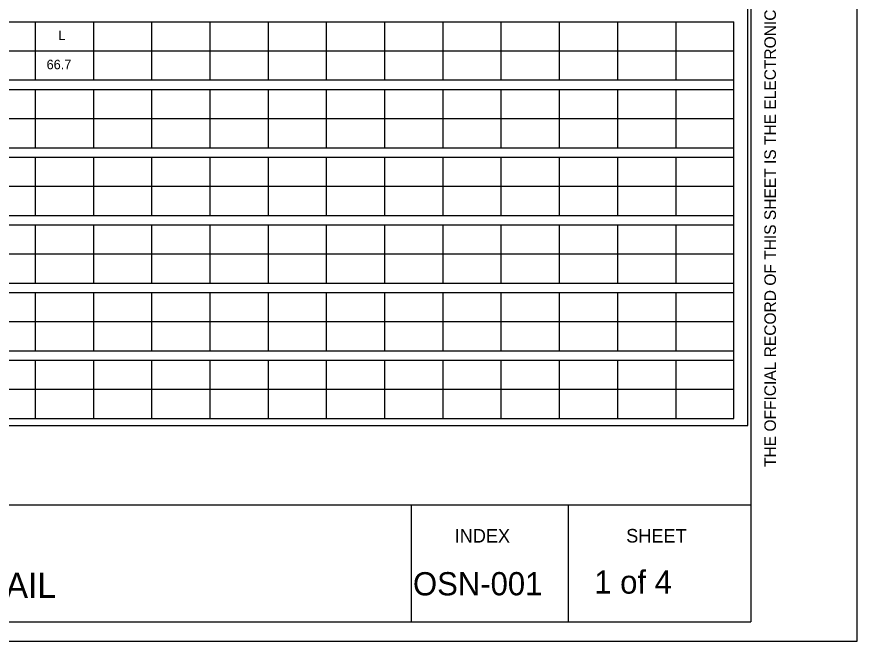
# Model space of a CAD drawing. Extents: x 764 to 1076, y -284 to -242.
# Drawn here: x 812.85 to 830.22, y -284.2 to -271.3 of the extents above; entities that cross this region are included whole.
import ezdxf

# ---------------------------------------------------------------- set-up
doc = ezdxf.new("R2010")
doc.units = 0
for name, color, linetype in [('GSSign', 7, 'Continuous'), ('PlotBorder_dp', 7, 'Continuous'), ('SheetBorder_dp', 7, 'Continuous'), ('SheetLinesMisc2_dp', 7, 'Continuous'), ('TextLabel', 7, 'Continuous'), ('TextMisc', 7, 'Continuous')]:
    doc.layers.add(name, color=color, linetype=linetype)

msp = doc.modelspace()

# ---------------------------------------------------------------- linework, layer by layer
at = {"layer": 'PlotBorder_dp'}
msp.add_lwpolyline([(764.222, -241.805), (764.222, -284.205), (830.222, -284.205), (830.222, -241.805)], dxfattribs=at)
at = {"layer": 'SheetBorder_dp'}
for p, q in [((828.022, -242.205), (828.022, -283.805)), ((766.422, -281.388), (828.022, -281.388)), ((821.005, -283.805), (821.005, -281.388)), ((824.255, -283.805), (824.255, -281.388)), ((766.422, -283.805), (828.022, -283.805))]:
    msp.add_line(p, q, dxfattribs=at)
at = {"layer": 'SheetLinesMisc2_dp'}
for p, q in [((827.96, -279.748), (827.96, -242.29)), ((798.078, -271.408), (827.673, -271.408)), ((813.226, -271.408), (813.226, -272.61)), ((814.43, -271.408), (814.43, -272.61)), ((815.634, -271.408), (815.634, -272.61)), ((816.838, -271.408), (816.838, -272.61)), ((818.042, -271.408), (818.042, -272.61)), ((819.246, -271.408), (819.246, -272.61)), ((820.45, -271.408), (820.45, -272.61)), ((821.653, -271.408), (821.653, -272.61)), ((822.857, -271.408), (822.857, -272.61)), ((824.061, -271.408), (824.061, -272.61)), ((825.265, -271.408), (825.265, -272.61)), ((826.469, -271.408), (826.469, -272.61)), ((827.673, -279.602), (827.673, -271.408)), ((798.078, -272.008), (827.673, -272.008)), ((798.078, -272.61), (827.673, -272.61)), ((798.078, -272.806), (827.673, -272.806)), ((813.226, -272.806), (813.226, -274.009)), ((814.43, -272.806), (814.43, -274.009)), ((815.634, -272.806), (815.634, -274.009)), ((816.838, -272.806), (816.838, -274.009)), ((818.042, -272.806), (818.042, -274.009)), ((819.246, -272.806), (819.246, -274.009)), ((820.45, -272.806), (820.45, -274.009)), ((821.653, -272.806), (821.653, -274.009)), ((822.857, -272.806), (822.857, -274.009)), ((824.061, -272.806), (824.061, -274.009)), ((825.265, -272.806), (825.265, -274.009)), ((826.469, -272.806), (826.469, -274.009)), ((798.078, -273.407), (827.673, -273.407)), ((798.078, -274.009), (827.673, -274.009)), ((798.078, -274.205), (827.673, -274.205)), ((813.226, -274.205), (813.226, -275.407)), ((814.43, -274.205), (814.43, -275.407)), ((815.634, -274.205), (815.634, -275.407)), ((816.838, -274.205), (816.838, -275.407)), ((818.042, -274.205), (818.042, -275.407)), ((819.246, -274.205), (819.246, -275.407)), ((820.45, -274.205), (820.45, -275.407)), ((821.653, -274.205), (821.653, -275.407)), ((822.857, -274.205), (822.857, -275.407)), ((824.061, -274.205), (824.061, -275.407)), ((825.265, -274.205), (825.265, -275.407)), ((826.469, -274.205), (826.469, -275.407)), ((798.078, -274.806), (827.673, -274.806)), ((798.078, -275.407), (827.673, -275.407)), ((798.078, -275.603), (827.673, -275.603)), ((813.226, -275.603), (813.226, -276.805)), ((814.43, -275.603), (814.43, -276.805)), ((815.634, -275.603), (815.634, -276.805)), ((816.838, -275.603), (816.838, -276.805)), ((818.042, -275.603), (818.042, -276.805)), ((819.246, -275.603), (819.246, -276.805)), ((820.45, -275.603), (820.45, -276.805)), ((821.653, -275.603), (821.653, -276.805)), ((822.857, -275.603), (822.857, -276.805)), ((824.061, -275.603), (824.061, -276.805)), ((825.265, -275.603), (825.265, -276.805)), ((826.469, -275.603), (826.469, -276.805)), ((798.078, -276.204), (827.673, -276.204)), ((798.078, -276.805), (827.673, -276.805)), ((798.078, -277.002), (827.673, -277.002)), ((813.226, -277.002), (813.226, -278.204)), ((814.43, -277.002), (814.43, -278.204)), ((815.634, -277.002), (815.634, -278.204)), ((816.838, -277.002), (816.838, -278.204)), ((818.042, -277.002), (818.042, -278.204)), ((819.246, -277.002), (819.246, -278.204)), ((820.45, -277.002), (820.45, -278.204)), ((821.653, -277.002), (821.653, -278.204)), ((822.857, -277.002), (822.857, -278.204)), ((824.061, -277.002), (824.061, -278.204)), ((825.265, -277.002), (825.265, -278.204)), ((826.469, -277.002), (826.469, -278.204)), ((798.078, -277.603), (827.673, -277.603)), ((798.078, -278.204), (827.673, -278.204)), ((798.078, -278.4), (827.673, -278.4)), ((813.226, -278.4), (813.226, -279.602)), ((814.43, -278.4), (814.43, -279.602)), ((815.634, -278.4), (815.634, -279.602)), ((816.838, -278.4), (816.838, -279.602)), ((818.042, -278.4), (818.042, -279.602)), ((819.246, -278.4), (819.246, -279.602)), ((820.45, -278.4), (820.45, -279.602)), ((821.653, -278.4), (821.653, -279.602)), ((822.857, -278.4), (822.857, -279.602)), ((824.061, -278.4), (824.061, -279.602)), ((825.265, -278.4), (825.265, -279.602)), ((826.469, -278.4), (826.469, -279.602)), ((798.078, -279.001), (827.673, -279.001)), ((798.078, -279.602), (827.673, -279.602)), ((767.785, -279.748), (827.96, -279.748))]:
    msp.add_line(p, q, dxfattribs=at)

# ---------------------------------------------------------------- texts
at = {"layer": 'GSSign'}
for s, height, p in [('L', 0.196, (813.707, -271.787)), ('66.7', 0.1961, (813.464, -272.388))]:
    msp.add_text(s, height=height, dxfattribs=at).set_placement(p)
at = {"layer": 'TextLabel'}
msp.add_text('THE OFFICIAL RECORD OF THIS SHEET IS THE ELECTRONIC FILE DIGITALLY SIGNED AND SEALED UNDER RULE 61G15-23.004, F.A.C.', height=0.24, rotation=90, dxfattribs=at).set_placement((828.542, -280.605))
at = {"layer": 'TextMisc'}
for s, height, rotation, p in [('INDEX', 0.28, 359.8607, (821.9, -282.166)), ('SHEET', 0.28, 359.8607, (825.446, -282.166)), ('OSN-001', 0.48, 0.0498, (821.038, -283.259)), ('1 of 4', 0.48, 0.0498, (824.786, -283.223))]:
    msp.add_text(s, height=height, rotation=rotation, dxfattribs=at).set_placement(p)
msp.add_text('INTERNALLY ILLUMINATED SIGN PANEL DETAIL', height=0.52, dxfattribs=at).set_placement((797.585, -283.31))

doc.saveas('drawing.dxf')
